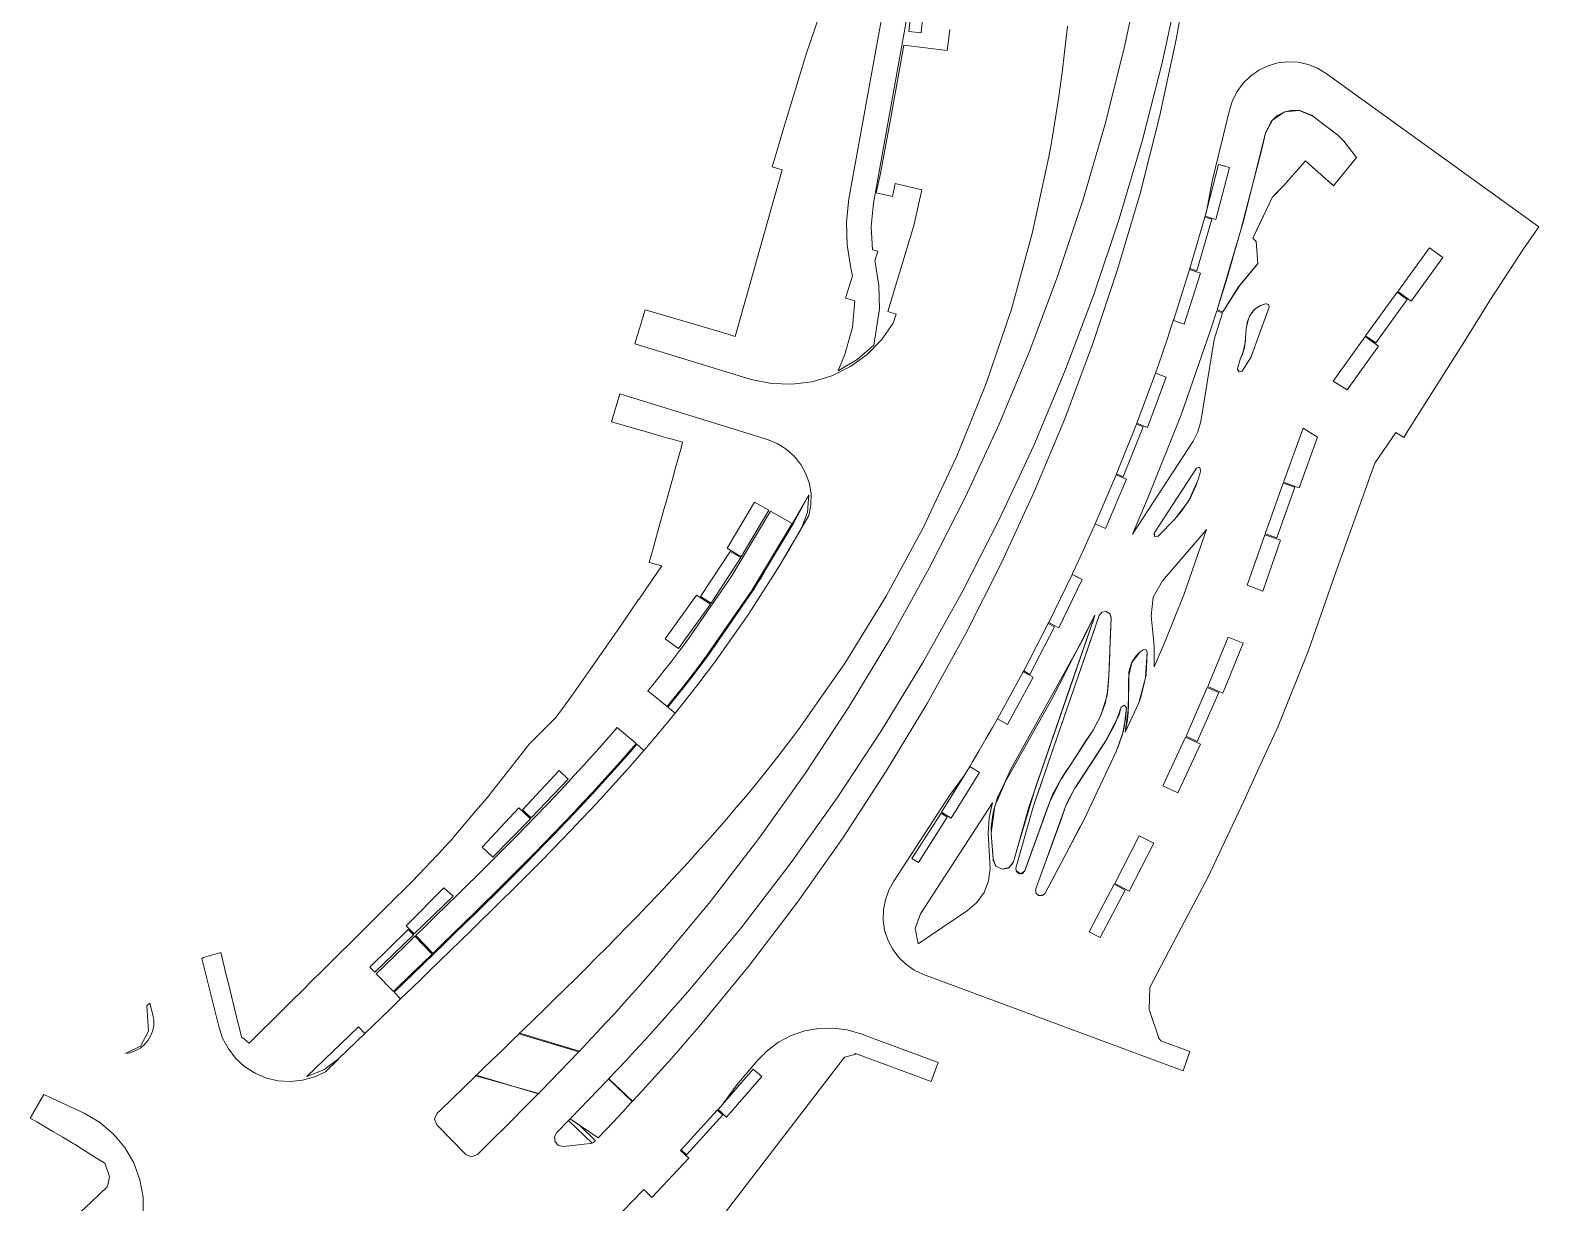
# Model space of a CAD drawing. Header units: metres. Extents: x 105146 to 106170, y 111783 to 118163.
# Drawn here: x 105974.5 to 106120.6, y 115564.7 to 115678.2 of the extents above; entities that cross this region are included whole.
import ezdxf

# ---------------------------------------------------------------- set-up
doc = ezdxf.new("R2010")
doc.units = ezdxf.units.M
doc.layers.add('20-EP-ZONA-DURA', color=253, linetype='CONTINUOUS', lineweight=13)
doc.layers.add('20-EP-ZONA-VERDE', color=84, linetype='CONTINUOUS', lineweight=13)

msp = doc.modelspace()

# ---------------------------------------------------------------- linework, layer by layer
at = {"layer": '20-EP-ZONA-DURA'}
for points in [[(106063.5261, 115678.2523), (106063.3719, 115676.9253), (106063.282, 115676.2038), (106059.085, 115676.7382), (106058.5309, 115673.6756), (106057.7825, 115669.5389), (106056.8368, 115664.3123), (106056.4225, 115662.4387), (106057.9865, 115662.0929), (106058.261, 115663.3377), (106060.8408, 115662.7441), (106060.0573, 115659.2724), (106057.5543, 115650.9671), (106058.3588, 115650.7122), (106058.0658, 115649.8422), (106056.9227, 115648.2148), (106055.5265, 115646.7986), (106053.9155, 115645.6324), (106052.1341, 115644.7483), (106050.2311, 115644.1706), (106048.2588, 115643.9151), (106046.2714, 115643.9889), (106044.3235, 115644.3899), (106033.0546, 115647.8458), (106034.0391, 115651.1237), (106039.2591, 115649.5991), (106039.6659, 115649.4809), (106042.1871, 115648.7295), (106042.7621, 115648.5581), (106047.3159, 115664.6539), (106046.3317, 115664.9517), (106047.2133, 115667.8651), (106047.4557, 115668.6667), (106049.6567, 115675.9409), (106052.4613, 115684.1817)], [(106059.8887, 115681.1559), (106059.5747, 115678.0485), (106060.7701, 115677.9277), (106061.2953, 115683.1471)], [(106056.9565, 115679.4365), (106053.7755, 115661.8555), (106053.5298, 115659.6232), (106053.5951, 115657.3784), (106053.9703, 115655.1641), (106054.1302, 115654.4065), (106053.4523, 115652.2663), (106054.3567, 115651.9798), (106054.1261, 115649.4083), (106053.4205, 115646.9247), (106053.3459, 115646.7327), (106052.7469, 115645.2315), (106054.5867, 115646.3104), (106056.1989, 115647.7067), (106056.7417, 115651.2245), (106056.6804, 115653.4917), (106056.3031, 115655.7281), (106056.2719, 115655.8642), (106056.5705, 115656.8075), (106056.0669, 115656.9428), (106055.9185, 115659.1883), (106056.1371, 115661.4281), (106059.3181, 115679.0093)], [(106031.8612, 115563.8868), (106032.8459, 115564.8983), (106033.8273, 115565.9149), (106033.9255, 115566.0175), (106034.7131, 115565.2495), (106038.2833, 115569.0303), (106037.4843, 115569.7849), (106037.5381, 115569.8425), (106038.0559, 115569.3717), (106041.5539, 115573.2195), (106041.0372, 115573.6892), (106041.1036, 115573.7638), (106041.9175, 115573.0241), (106045.3323, 115576.9457), (106044.5037, 115577.6671), (106041.6082, 115574.3433), (106042.9354, 115576.1492), (106044.1925, 115577.6101), (106044.9013, 115578.4457), (106045.8678, 115579.4274), (106046.9728, 115580.2502), (106048.1904, 115580.8946), (106049.4921, 115581.3457), (106050.8474, 115581.5928), (106052.2245, 115581.6302), (106053.5912, 115581.4569), (106054.9155, 115581.0771), (106054.9155, 115581.0771), (106062.4087, 115578.2916), (106061.7289, 115576.4673), (106054.4105, 115579.1559), (106054.3413, 115579.0743), (106053.3475, 115578.8019), (106052.6159, 115577.8507), (106044.3849, 115567.1501), (106037.4605, 115558.1459)], [(105977.5173, 115562.0707), (105980.3975, 115564.7645), (105981.9871, 115566.2513), (105982.0133, 115566.3613), (105982.0317, 115566.4387), (105982.0667, 115566.5857), (105982.2183, 115567.2233), (105981.9977, 115567.8625), (105981.9201, 115568.0873), (105981.8527, 115568.2827), (105981.8491, 115568.2929), (105981.7691, 115568.5251), (105980.6843, 115569.2089), (105978.8201, 115570.3839), (105978.6774, 115570.4739), (105978.6039, 115570.5203), (105977.6949, 115571.0607), (105976.7306, 115571.6343), (105975.1613, 115572.5675), (105974.5245, 115572.9105), (105975.8536, 115575.2158), (105979.7383, 115573.3929), (105981.2365, 115572.5241), (105982.5624, 115571.4099), (105983.6761, 115570.0835), (105984.5442, 115568.585), (105985.1408, 115566.9591), (105985.4479, 115565.2546), (105985.4562, 115563.5227)]]:
    msp.add_lwpolyline(points, dxfattribs=at)
for points in [[(106099.9757, 115673.9899), (106120.5524, 115659.1408), (106119.0785, 115657.0283), (106115.8255, 115652.0403), (106113.2413, 115647.8805), (106110.5483, 115643.6485), (106107.8637, 115639.4077), (106107.4837, 115638.7859), (106106.7021, 115639.2635), (106104.6739, 115636.2779), (106100.9161, 115625.7259), (106098.2487, 115618.1665), (106095.3243, 115610.8549), (106093.4633, 115606.7883), (106091.9703, 115603.5261), (106088.5403, 115596.2497), (106084.7771, 115589.1307), (106082.9157, 115585.5657), (106082.8355, 115583.4405), (106083.7687, 115580.6431), (106083.9703, 115580.4075), (106086.7767, 115579.3457), (106086.1122, 115577.4814), (106060.9911, 115586.8201), (106060.0958, 115587.2398), (106059.2817, 115587.8008), (106058.5707, 115588.488), (106057.9822, 115589.2825), (106057.5323, 115590.163), (106057.233, 115591.1053), (106057.0925, 115592.084), (106057.1147, 115593.0725), (106057.299, 115594.044), (106057.6402, 115594.972), (106058.1293, 115595.8313), (106063.5823, 115604.2137), (106063.6897, 115604.3886), (106064.9553, 115606.1107), (106062.7495, 115602.5167), (106063.6801, 115601.9301), (106066.3987, 115606.3627), (106065.468, 115606.9337), (106065.7325, 115607.376), (106066.3885, 115608.4879), (106067.0378, 115609.6038), (106067.6805, 115610.7235), (106068.1559, 115611.5617), (106069.1073, 115611.0095), (106071.6069, 115615.5693), (106070.6437, 115616.0975), (106070.6907, 115616.1857), (106071.2999, 115615.8403), (106073.6881, 115620.4595), (106073.0673, 115620.7805), (106073.1128, 115620.8695), (106074.0897, 115620.3645), (106075.3879, 115623.0341), (106076.3659, 115625.0379), (106076.3634, 115625.0398), (106075.8039, 115625.3131), (106075.3768, 115625.5207), (106075.4188, 115625.6119), (106075.9658, 115626.7813), (106076.5059, 115627.954), (106077.039, 115629.1298), (106077.565, 115630.3088), (106077.6091, 115630.4083), (106078.6097, 115629.9513), (106080.6537, 115634.7327), (106079.6437, 115635.1645), (106079.7515, 115635.4277), (106079.6831, 115635.2563), (106080.3217, 115634.9723), (106082.2491, 115639.8019), (106081.6001, 115640.0609), (106081.6361, 115640.154), (106082.6587, 115639.7461), (106084.4665, 115644.6217), (106083.4365, 115645.0037), (106083.7564, 115645.9041), (106084.1823, 115647.1228), (106084.6009, 115648.3441), (106085.0122, 115649.5679), (106085.2375, 115650.2518), (106085.1847, 115650.0849), (106086.2239, 115649.7277), (106087.7931, 115654.6853), (106086.7459, 115655.0167), (106086.8256, 115655.2829), (106086.7761, 115655.1121), (106087.4395, 115654.8917), (106088.8879, 115659.8859), (106088.2167, 115660.0805), (106088.2433, 115660.1769), (106089.2997, 115659.8705), (106090.6257, 115664.8987), (106089.5632, 115665.1776), (106089.5523, 115665.1805), (106088.406, 115660.7989), (106088.9435, 115663.5627), (106090.6109, 115670.4417), (106090.9057, 115671.3828), (106091.3507, 115672.2628), (106091.9339, 115673.0581), (106092.6394, 115673.7472), (106093.4483, 115674.3113), (106094.3387, 115674.7353), (106095.2865, 115675.0077), (106096.2661, 115675.1213), (106097.2511, 115675.0728), (106098.2148, 115674.8636), (106099.1313, 115674.4993), (106099.9757, 115673.9899)], [(106093.7409, 115666.6815), (106091.7167, 115658.8588), (106090.9465, 115656.1595), (106090.9097, 115656.034), (106090.2409, 115653.7949), (106090.2113, 115653.6977), (106089.4079, 115651.1177), (106089.9789, 115650.9359), (106091.5712, 115653.4335), (106093.3027, 115655.5235), (106093.3675, 115655.6017), (106093.1919, 115657.7269), (106092.8721, 115658.0453), (106093.0833, 115658.4935), (106094.7329, 115661.9929), (106095.2938, 115662.5732), (106095.8547, 115663.1533), (106097.9669, 115665.5241), (106098.644, 115664.9277), (106098.6551, 115664.9179), (106100.5482, 115663.2503), (106100.557, 115663.2425), (106100.6919, 115663.1237), (106102.9089, 115665.8689), (106101.7708, 115667.3273), (106101.6815, 115667.4417), (106101.1702, 115667.9617), (106101.0985, 115668.0181), (106099.7854, 115669.019), (106099.7792, 115669.0238), (106098.6837, 115669.858), (106098.6055, 115669.9162), (106097.431, 115670.4075), (106096.6498, 115670.4389), (106096.6465, 115670.4386), (106095.889, 115670.26), (106095.204, 115669.8852), (106094.644, 115669.3417), (106094.6423, 115669.3395), (106094.1283, 115668.3147), (106094.1014, 115668.2068), (106093.7409, 115666.6815)], [(106106.9049, 115652.9117), (106108.1995, 115651.9713), (106111.2621, 115656.1739), (106109.9695, 115657.1159), (106106.9049, 115652.9117)], [(106107.8171, 115652.1255), (106106.8461, 115652.8309), (106103.7891, 115648.6105), (106104.7603, 115647.9187), (106107.8171, 115652.1255)], [(106091.5498, 115645.1261), (106091.5554, 115645.1179), (106091.565, 115645.1208), (106091.8359, 115645.2013), (106092.6837, 115646.5089), (106092.7128, 115646.5886), (106092.9091, 115647.1263), (106093.7551, 115649.4435), (106094.4601, 115651.3747), (106094.3881, 115651.6495), (106094.1875, 115651.7075), (106094.1457, 115651.7011), (106094.1053, 115651.6915), (106093.6177, 115651.5309), (106093.0346, 115651.1774), (106092.5845, 115650.5561), (106092.5577, 115650.4966), (106092.5555, 115650.4917), (106092.4499, 115650.2497), (106092.3517, 115649.9779), (106092.2261, 115649.3245), (106092.1519, 115648.3741), (106092.0779, 115647.437), (106091.7104, 115646.4941), (106091.6861, 115646.4431), (106091.3945, 115645.3987), (106091.3912, 115645.3578), (106091.5498, 115645.1261)], [(106087.8245, 115640.3139), (106089.1263, 115648.2513), (106089.9369, 115650.8443), (106089.3775, 115651.0225), (106088.7405, 115649.0569), (106085.9325, 115640.9573), (106082.7497, 115632.9975), (106081.2207, 115629.4287), (106087.0929, 115638.4295), (106087.5569, 115639.3336), (106087.8245, 115640.3139)], [(106105.0253, 115647.6025), (106103.7307, 115648.5293), (106100.6441, 115644.2307), (106101.9983, 115643.3743), (106105.0253, 115647.6025)], [(106049.9016, 115631.2384), (106048.7779, 115629.2956), (106048.3958, 115628.6303), (106048.009, 115627.9663), (106047.5083, 115627.1205), (106047.0905, 115626.4267), (106049.1412, 115629.9399), (106049.162, 115629.9754), (106049.1787, 115630.0041), (106049.7778, 115631.5615), (106049.9087, 115633.2251), (106048.3777, 115630.4159), (106044.4581, 115623.9184), (106044.4547, 115623.9132), (106040.1445, 115617.6755), (106039.3445, 115616.6033), (106038.5437, 115615.5531), (106037.7307, 115614.5091), (106036.9063, 115613.4709), (106036.2577, 115612.6697), (106036.9571, 115612.1031), (106036.7674, 115611.869), (106035.9156, 115610.836), (106035.0535, 115609.8089), (106034.1815, 115608.7871), (106033.9259, 115608.4923), (106033.2459, 115609.0821), (106032.6223, 115608.3629), (106031.7359, 115607.3567), (106030.8405, 115606.3549), (106029.9363, 115605.3575), (106029.0241, 115604.3641), (106028.1039, 115603.3747), (106027.1761, 115602.3887), (106026.4157, 115601.5895), (106026.2413, 115601.4061), (106025.2995, 115600.4265), (106024.3511, 115599.4497), (106023.3967, 115598.4755), (106022.4363, 115597.5033), (106021.4705, 115596.5329), (106020.4995, 115595.5641), (106019.5237, 115594.5967), (106018.5435, 115593.6301), (106017.5591, 115592.6641), (106016.5707, 115591.6983), (106015.5791, 115590.7325), (106014.5841, 115589.7663), (106013.5881, 115588.8011), (106012.5871, 115587.8323), (106011.5841, 115586.8621), (106009.7523, 115585.0909), (106010.3789, 115584.4449), (106010.3177, 115584.3857), (106009.2376, 115583.3412), (106006.9273, 115581.1075), (106006.3017, 115581.7543), (106001.3177, 115576.9347), (106002.9571, 115577.5864), (106004.3737, 115578.6379), (106004.2946, 115578.5613), (106003.1021, 115577.4081), (106002.0356, 115576.8997), (106000.8988, 115576.5779), (105999.7241, 115576.4518), (105998.5448, 115576.5251), (105997.3948, 115576.7957), (105996.3066, 115577.2559), (105995.3113, 115577.8926), (105994.4373, 115578.6875), (105993.7094, 115579.6182), (105993.1484, 115580.658), (105992.7703, 115581.7773), (105991.1544, 115588.3451), (105991.2967, 115588.4669), (105992.9683, 115588.9323), (105993.3655, 115587.3279), (105993.3681, 115587.3173), (105993.3807, 115587.2663), (105993.7719, 115585.6859), (105993.7757, 115585.6711), (105994.1165, 115584.2941), (105994.1323, 115584.2301), (105994.1425, 115584.1889), (105994.6725, 115582.0485), (105994.7213, 115581.8509), (105994.9947, 115580.7467), (105995.2569, 115580.5447), (105995.7341, 115580.1775), (105996.0597, 115580.5003), (105996.0749, 115580.5155), (105996.1183, 115580.5587), (105996.1219, 115580.5621), (105997.4363, 115581.8655), (105997.4882, 115581.9169), (105997.9397, 115582.3645), (105999.2197, 115583.6339), (105999.2474, 115583.6612), (105999.6197, 115584.0305), (105999.6449, 115584.0553), (106001.1299, 115585.5278), (106001.5767, 115585.9709), (106001.606, 115585.9999), (106003.039, 115587.4208), (106003.432, 115587.8106), (106003.5201, 115587.8977), (106004.9911, 115589.3565), (106005.0012, 115589.3663), (106005.2883, 115589.6511), (106005.2962, 115589.6589), (106006.9203, 115591.2693), (106006.9365, 115591.2853), (106007.2769, 115591.6229), (106007.2795, 115591.6255), (106009.1885, 115593.5183), (106009.5241, 115593.8511), (106009.5316, 115593.8586), (106009.6023, 115593.9287), (106010.9483, 115595.2633), (106010.9615, 115595.2765), (106011.2757, 115595.5879), (106011.5199, 115595.8461), (106011.5235, 115595.8499), (106014.5205, 115599.0181), (106014.5287, 115599.0267), (106015.2363, 115599.7747), (106015.4875, 115600.0705), (106015.5319, 115600.1227), (106017.6679, 115602.6377), (106018.9039, 115604.0929), (106018.9421, 115604.1415), (106018.9597, 115604.1643), (106022.8469, 115609.1431), (106025.4525, 115611.7119), (106026.9329, 115613.7561), (106027.0531, 115613.9221), (106027.1441, 115614.0523), (106027.1467, 115614.0561), (106029.6391, 115617.6241), (106029.6457, 115617.6333), (106029.7251, 115617.747), (106031.1101, 115619.7297), (106031.1133, 115619.7345), (106031.2703, 115619.9591), (106031.3599, 115620.0895), (106033.2823, 115622.8863), (106033.4215, 115623.0887), (106033.4353, 115623.1091), (106033.9895, 115623.9151), (106035.6561, 115626.3399), (106034.4503, 115626.6725), (106034.5737, 115627.1179), (106034.5793, 115627.1387), (106034.9113, 115628.3375), (106034.9221, 115628.3759), (106035.0557, 115628.8585), (106035.8681, 115631.7921), (106035.9913, 115632.2371), (106036.0167, 115632.3287), (106036.6885, 115634.7545), (106036.8563, 115635.3607), (106036.8995, 115635.5165), (106037.5545, 115637.8815), (106037.6725, 115638.3077), (106036.4273, 115638.6663), (106036.1323, 115638.7512), (106033.7409, 115639.4399), (106033.7211, 115639.4457), (106033.6824, 115639.4569), (106030.7857, 115640.2911), (106031.5953, 115642.9867), (106045.8901, 115638.5769), (106046.8419, 115638.1912), (106047.7139, 115637.6488), (106048.4806, 115636.9657), (106049.1197, 115636.1618), (106049.6122, 115635.2607), (106049.9439, 115634.2888), (106050.105, 115633.2746), (106050.0908, 115632.2477), (106049.9016, 115631.2384)], [(106097.7467, 115639.6739), (106095.8459, 115634.4481), (106097.3541, 115633.9139), (106099.1309, 115638.8009), (106097.7467, 115639.6739)], [(106083.7029, 115629.2157), (106085.3131, 115630.8705), (106085.9751, 115631.6293), (106085.9809, 115631.6366), (106086.7824, 115632.8411), (106086.7894, 115632.8541), (106087.3939, 115634.171), (106087.3982, 115634.1827), (106087.5411, 115634.5983), (106087.8521, 115635.5837), (106087.7204, 115635.885), (106087.4043, 115635.7955), (106083.3143, 115629.5267), (106083.3764, 115629.1883), (106083.7029, 115629.2157)], [(106096.9437, 115633.9531), (106095.8125, 115634.3539), (106094.0741, 115629.4465), (106095.2073, 115629.0515), (106096.9437, 115633.9531)], [(106041.9815, 115628.0463), (106043.3597, 115627.2297), (106046.0237, 115631.7383), (106044.6325, 115632.5199), (106041.9815, 115628.0463)], [(106038.1367, 115619.1651), (106037.3485, 115618.1089), (106036.5633, 115617.0789), (106035.7655, 115616.0543), (106034.9557, 115615.0347), (106034.3153, 115614.2437), (106036.1801, 115612.7327), (106036.8281, 115613.5333), (106037.6521, 115614.5707), (106038.4645, 115615.6141), (106039.2645, 115616.6635), (106040.0641, 115617.7351), (106044.3743, 115623.9727), (106048.2905, 115630.4649), (106046.1981, 115631.6403), (106042.3604, 115625.278), (106038.1367, 115619.1651)], [(106086.1773, 115623.5353), (106088.3937, 115629.8667), (106087.9417, 115629.3105), (106084.1117, 115624.9157), (106083.2156, 115623.3222), (106083.0273, 115621.5037), (106083.3219, 115618.6099), (106083.3303, 115616.5699), (106084.3229, 115618.8977), (106086.1773, 115623.5353)], [(106095.5507, 115628.8237), (106094.0411, 115629.3521), (106092.3327, 115624.4725), (106093.8329, 115623.9157), (106095.5507, 115628.8237)], [(106039.4195, 115623.3891), (106040.4259, 115622.7311), (106043.3087, 115627.1437), (106042.2649, 115627.7415), (106039.4195, 115623.3891)], [(106040.3695, 115622.6487), (106039.0295, 115623.5245), (106035.9925, 115619.3035), (106037.2925, 115618.3683), (106040.3695, 115622.6487)], [(106069.2141, 115597.1099), (106069.6452, 115597.5715), (106069.6985, 115597.7153), (106070.0923, 115599.1039), (106071.8707, 115605.0053), (106072.3476, 115606.3893), (106074.9061, 115613.8034), (106075.9287, 115616.7667), (106076.8279, 115619.3727), (106076.8231, 115619.3754), (106077.4651, 115621.2383), (106077.5887, 115621.5777), (106076.4607, 115619.2946), (106075.2601, 115617.1391), (106073.7584, 115614.4427), (106069.4341, 115606.6787), (106068.7893, 115605.2727), (106068.1575, 115603.9227), (106067.7415, 115602.4914), (106067.7406, 115602.4873), (106067.5555, 115601.0879), (106067.5553, 115601.0846), (106067.5389, 115600.4875), (106067.6721, 115598.8033), (106067.6754, 115598.7613), (106067.7365, 115597.9891), (106067.7444, 115597.8624), (106067.7466, 115597.8481), (106068.0286, 115597.2821), (106068.5935, 115596.9985), (106069.2141, 115597.1099)], [(106069.9554, 115596.8324), (106070.3992, 115596.541), (106070.7997, 115596.8373), (106070.8131, 115596.8745), (106072.1697, 115600.6319), (106072.9441, 115602.7769), (106073.342, 115603.8601), (106073.3451, 115603.8678), (106073.5486, 115604.3415), (106073.5642, 115604.3757), (106074.3617, 115605.8), (106074.7815, 115606.4431), (106074.9902, 115606.7629), (106075.1753, 115607.0465), (106076.655, 115609.3138), (106077.4021, 115610.4585), (106078.1949, 115611.9522), (106078.2036, 115611.9725), (106078.7611, 115613.822), (106078.7648, 115613.8402), (106078.9289, 115615.7553), (106078.9823, 115617.0407), (106079.0697, 115619.1451), (106079.0702, 115619.1555), (106079.1603, 115621.3239), (106079.1602, 115621.3489), (106079.0183, 115621.7363), (106078.6597, 115621.9403), (106078.2542, 115621.8644), (106077.9937, 115621.5445), (106077.178, 115619.1776), (106076.2797, 115616.5711), (106075.2583, 115613.6073), (106073.0662, 115607.2467), (106072.3171, 115605.0729), (106072.3125, 115605.0596), (106071.7495, 115603.4261), (106071.5865, 115602.9067), (106069.9435, 115597.1129), (106069.9385, 115597.0917), (106069.9554, 115596.8324)], [(106090.4721, 115619.4627), (106088.5057, 115614.6833), (106089.9725, 115614.0455), (106091.9505, 115618.8545), (106090.4721, 115619.4627)], [(106080.841, 115614.2297), (106080.8143, 115612.1898), (106080.8124, 115612.1577), (106080.7475, 115611.441), (106080.5271, 115610.2615), (106081.0128, 115611.3027), (106081.8479, 115613.0931), (106082.0366, 115613.6438), (106082.0379, 115613.6478), (106082.5309, 115615.8164), (106082.5315, 115615.8199), (106082.6505, 115618.0465), (106082.5066, 115618.265), (106082.2443, 115618.2337), (106081.9777, 115618.0201), (106081.6316, 115617.6944), (106081.6047, 115617.6707), (106081.5881, 115617.6454), (106081.1393, 115616.9569), (106081.1377, 115616.9535), (106080.8975, 115616.1931), (106080.881, 115616.1449), (106080.8779, 115616.0618), (106080.8531, 115615.7033), (106080.8497, 115615.2931), (106080.841, 115614.2297)], [(106089.5661, 115614.1131), (106088.4659, 115614.5915), (106086.4097, 115609.8621), (106087.4925, 115609.3445), (106089.5661, 115614.1131)], [(106080.2661, 115610.0579), (106080.2703, 115610.0733), (106080.5579, 115611.5381), (106080.6277, 115612.6151), (106080.4102, 115612.8613), (106080.1365, 115612.6797), (106079.8854, 115611.8858), (106078.5317, 115609.2619), (106075.7547, 115605.0067), (106075.6459, 115604.8399), (106074.9316, 115603.5136), (106074.9274, 115603.5041), (106074.7177, 115602.9775), (106074.3343, 115601.9156), (106073.3439, 115599.1727), (106072.4521, 115596.7027), (106071.8689, 115595.0875), (106071.8795, 115594.7208), (106072.1375, 115594.46), (106072.5041, 115594.4455), (106072.7819, 115594.6851), (106073.5831, 115596.1927), (106074.7781, 115598.4701), (106076.1349, 115601.0631), (106076.1513, 115601.0974), (106076.5327, 115601.8233), (106077.2843, 115603.4017), (106079.6695, 115608.4489), (106079.718, 115608.5551), (106079.7711, 115608.6662), (106079.7814, 115608.694), (106080.2661, 115610.0579)], [(106028.0895, 115607.0425), (106027.1881, 115606.0609), (106026.2783, 115605.0825), (106025.3603, 115604.1069), (106024.4347, 115603.1341), (106023.5015, 115602.1637), (106022.5613, 115601.1953), (106021.6145, 115600.2287), (106020.6611, 115599.2635), (106019.7017, 115598.2997), (106018.7365, 115597.3367), (106017.7659, 115596.3743), (106016.7903, 115595.4123), (106015.8099, 115594.4503), (106014.8251, 115593.4879), (106013.8361, 115592.5247), (106012.8433, 115591.5607), (106011.8495, 115590.5975), (106011.8407, 115590.5891), (106013.5099, 115588.8645), (106013.5187, 115588.8729), (106014.5145, 115589.8381), (106015.5093, 115590.8041), (106016.5009, 115591.7699), (106017.4891, 115592.7355), (106018.4733, 115593.7013), (106019.4535, 115594.6677), (106020.4291, 115595.6351), (106021.3997, 115596.6037), (106022.3653, 115597.5737), (106023.3253, 115598.5455), (106024.2795, 115599.5195), (106025.2275, 115600.4961), (106026.1689, 115601.4753), (106027.1035, 115602.4575), (106028.0309, 115603.4429), (106028.9507, 115604.4319), (106029.8625, 115605.4249), (106030.7661, 115606.4217), (106031.6609, 115607.4229), (106032.5469, 115608.4287), (106033.1703, 115609.1475), (106031.3575, 115610.7201), (106030.7399, 115610.0083), (106029.8657, 115609.0159), (106028.9823, 115608.0273), (106028.0895, 115607.0425)], [(106087.8167, 115609.0945), (106086.3675, 115609.7715), (106084.1713, 115605.0711), (106085.6159, 115604.3831), (106087.8167, 115609.0945)], [(106022.1767, 115602.7453), (106023.0213, 115601.9563), (106026.6035, 115605.7259), (106025.7265, 115606.5451), (106022.1767, 115602.7453)], [(106067.4355, 115597.0589), (106067.2389, 115600.4761), (106067.343, 115601.9618), (106067.6681, 115603.4153), (106060.6977, 115592.6837), (106060.1923, 115591.2695), (106060.4621, 115589.7921), (106065.2555, 115592.9909), (106066.1635, 115593.773), (106066.8544, 115594.7522), (106067.2871, 115595.8697), (106067.4355, 115597.0589)], [(106022.9517, 115601.8845), (106021.8161, 115602.9453), (106018.2659, 115599.1459), (106019.2989, 115598.1805), (106022.9517, 115601.8845)], [(106060.5111, 115597.6379), (106063.2839, 115602.0369), (106062.6919, 115602.4101), (106059.8641, 115598.0457), (106060.5111, 115597.6379)], [(106079.4995, 115595.6297), (106080.9147, 115594.8839), (106083.2909, 115599.5093), (106081.8701, 115600.2391), (106079.4995, 115595.6297)], [(106010.9191, 115591.5085), (106011.7017, 115590.7327), (106015.4579, 115594.3827), (106014.5797, 115595.2017), (106010.9191, 115591.5085)], [(106080.5143, 115594.9819), (106079.4529, 115595.5413), (106077.0279, 115590.9415), (106078.0893, 115590.3819), (106080.5143, 115594.9819)], [(106007.8755, 115587.0319), (106011.6299, 115590.6633), (106011.1265, 115591.1503), (106007.3887, 115587.5351), (106007.8755, 115587.0319)], [(106013.4379, 115588.7949), (106011.7689, 115590.5195), (106010.8491, 115589.6293), (106009.8461, 115588.6593), (106008.0145, 115586.8881), (106009.6829, 115585.1629), (106011.5145, 115586.9341), (106012.5175, 115587.9041), (106013.4379, 115588.7949)], [(105983.7359, 115579.1786), (105985.2155, 115579.8619), (105985.9831, 115581.3171), (105985.8079, 115583.7709), (105986.1178, 115584.036), (105986.4031, 115582.8965), (105986.4845, 115582.3919), (105986.4792, 115581.8809), (105986.3871, 115581.3782), (105986.211, 115580.8983), (105985.9561, 115580.4554), (105985.6297, 115580.0621), (105985.2412, 115579.73), (105984.8965, 115579.5167), (105984.5261, 115579.3519), (105984.1369, 115579.2385), (105983.7359, 115579.1786)], [(106017.6467, 115577.0056), (106018.4469, 115577.7794), (106019.1755, 115578.4839), (106020.1958, 115579.4708), (106021.2159, 115580.4579), (106021.9161, 115581.1365), (106027.687, 115579.3904), (106027.5839, 115579.2814), (106026.6939, 115578.3484), (106025.8, 115577.419), (106024.9024, 115576.4932), (106024.0013, 115575.5708), (106023.7451, 115575.3103), (106017.6467, 115577.0056)], [(106026.7861, 115572.8403), (106026.9533, 115573.0114), (106027.6973, 115573.773), (106028.6056, 115574.71), (106029.5105, 115575.6508), (106030.4121, 115576.596), (106030.5209, 115576.7111), (106032.8376, 115574.5532), (106032.647, 115574.3484), (106031.8939, 115573.5392), (106030.9451, 115572.5297), (106029.5006, 115571.0072), (106026.7861, 115572.8403)], [(106023.7451, 115575.3103), (106023.7129, 115575.2775), (106021.4453, 115575.9496), (106023.7451, 115575.3103)], [(106028.9211, 115570.508), (106028.9077, 115570.5025), (106026.6265, 115572.6783), (106026.7861, 115572.8403), (106027.7252, 115572.2061), (106029.2395, 115570.7319), (106029.2208, 115570.7123), (106029.0372, 115570.5649), (106028.9847, 115570.5361), (106028.9211, 115570.508)]]:
    msp.add_lwpolyline(points, close=True, dxfattribs=at)
at = {"layer": '20-EP-ZONA-VERDE'}
for points in [[(106086.8078, 115684.8105), (106085.4616, 115677.2716), (106083.8412, 115669.7868), (106081.9487, 115662.3662), (106079.7867, 115655.0196), (106077.3579, 115647.7568), (106074.6657, 115640.5874), (106071.7137, 115633.5211), (106068.5057, 115626.5673), (106065.0461, 115619.7351), (106061.3394, 115613.0338), (106057.3907, 115606.4722), (106053.2051, 115600.0591), (106048.7882, 115593.803), (106044.1459, 115587.7123), (106039.2845, 115581.7951), (106038.3821, 115580.7439), (106037.4735, 115579.6985), (106036.5583, 115578.6589), (106035.6367, 115577.6247), (106034.7093, 115576.5957), (106033.7763, 115575.5719), (106032.8377, 115574.5531), (106032.8079, 115574.5213), (106030.5165, 115576.7065), (106031.3099, 115577.5457), (106032.2039, 115578.5001), (106033.0937, 115579.4595), (106033.9795, 115580.4237), (106034.8605, 115581.3929), (106035.7367, 115582.3677), (106036.6081, 115583.3477), (106037.4743, 115584.3335), (106038.3311, 115585.3205), (106043.3288, 115591.3342), (106048.1011, 115597.5284), (106052.6413, 115603.8946), (106056.9433, 115610.4241), (106061.0013, 115617.1081), (106064.8097, 115623.9373), (106068.3632, 115630.9025), (106071.6571, 115637.9942), (106074.6869, 115645.2027), (106077.4484, 115652.5182), (106079.9379, 115659.9307), (106082.1519, 115667.43), (106084.0875, 115675.006), (106085.7419, 115682.6483)], [(106082.0924, 115684.3097), (106080.487, 115676.7372), (106078.6007, 115669.2297), (106076.436, 115661.7977), (106073.9961, 115654.4514), (106071.2843, 115647.2011), (106068.3042, 115640.0569), (106065.0602, 115633.0286), (106061.5567, 115626.126), (106057.7985, 115619.3587), (106053.7908, 115612.736), (106049.5393, 115606.2672), (106045.0498, 115599.9613), (106040.3285, 115593.8269), (106035.3821, 115587.8727), (106034.5367, 115586.8989), (106033.6859, 115585.9305), (106032.8293, 115584.9671), (106031.9673, 115584.0083), (106031.1003, 115583.0543), (106030.2281, 115582.1047), (106029.3511, 115581.1595), (106028.4697, 115580.2185), (106027.6407, 115579.3417), (106021.8389, 115581.0617), (106022.2351, 115581.4457), (106023.2535, 115582.4347), (106024.2707, 115583.4251), (106025.2861, 115584.4173), (106026.2997, 115585.4117), (106027.3107, 115586.4085), (106028.3193, 115587.4081), (106029.3247, 115588.4109), (106030.3267, 115589.4171), (106031.3249, 115590.4271), (106032.3191, 115591.4413), (106033.3089, 115592.4601), (106034.2937, 115593.4835), (106035.2733, 115594.5121), (106036.2473, 115595.5461), (106037.2153, 115596.5857), (106038.1769, 115597.6313), (106039.1319, 115598.6833), (106040.0795, 115599.7417), (106041.0197, 115600.8071), (106041.9519, 115601.8795), (106042.8755, 115602.9593), (106043.7903, 115604.0467), (106044.6959, 115605.1419), (106045.5917, 115606.2451), (106046.4773, 115607.3567), (106047.3521, 115608.4769), (106048.2159, 115609.6057), (106049.0679, 115610.7429), (106053.4103, 115616.9643), (106057.3936, 115623.4217), (106061.0049, 115630.0942), (106064.2326, 115636.9605), (106067.0663, 115643.9985), (106069.497, 115651.1857), (106071.5169, 115658.4989), (106073.1195, 115665.9145), (106073.3729, 115667.3125), (106073.6119, 115668.7137), (106073.8371, 115670.1171), (106074.0487, 115671.5225), (106074.2473, 115672.9297), (106074.4335, 115674.3385), (106074.6075, 115675.7489), (106074.7699, 115677.1605), (106074.9211, 115678.5733)]]:
    msp.add_lwpolyline(points, dxfattribs=at)
for points in [[(106098.6841, 115669.8585), (106101.0985, 115668.0181), (106101.6815, 115667.4417), (106102.9089, 115665.8689), (106100.6919, 115663.1237), (106097.9669, 115665.5241), (106095.8547, 115663.1533), (106094.7329, 115661.9929), (106092.8721, 115658.0453), (106093.1919, 115657.7269), (106093.3675, 115655.6017), (106091.4935, 115653.3397), (106089.9789, 115650.9359), (106089.4079, 115651.1177), (106091.9264, 115659.615), (106094.1009, 115668.2069), (106094.758, 115669.4783), (106095.943, 115670.2804), (106097.3672, 115670.4184), (106098.6841, 115669.8585)], [(106090.6257, 115664.8987), (106089.2997, 115659.8705), (106088.2433, 115660.1769), (106089.5523, 115665.1805), (106090.6257, 115664.8987)], [(106088.8879, 115659.8859), (106087.4395, 115654.8917), (106086.7761, 115655.1121), (106088.2167, 115660.0805), (106088.8879, 115659.8859)], [(106111.2621, 115656.1739), (106108.1995, 115651.9713), (106106.9049, 115652.9117), (106109.9695, 115657.1159), (106111.2621, 115656.1739)], [(106087.7931, 115654.6853), (106086.2239, 115649.7277), (106085.1847, 115650.0849), (106086.7459, 115655.0167), (106087.7931, 115654.6853)], [(106107.8171, 115652.1255), (106104.7603, 115647.9187), (106103.7891, 115648.6105), (106106.8461, 115652.8309), (106107.8171, 115652.1255)], [(106094.4601, 115651.3747), (106092.6837, 115646.5089), (106091.8359, 115645.2013), (106091.5391, 115645.1299), (106091.3945, 115645.3987), (106091.6861, 115646.4431), (106091.8599, 115646.8081), (106092.1519, 115648.0987), (106092.1519, 115648.3741), (106092.2261, 115649.3245), (106092.4499, 115650.2497), (106092.5845, 115650.5561), (106093.0022, 115651.1483), (106093.6177, 115651.5309), (106094.1053, 115651.6915), (106094.1457, 115651.7011), (106094.1875, 115651.7075), (106094.4187, 115651.6188), (106094.4601, 115651.3747)], [(106089.9369, 115650.8443), (106089.1263, 115648.2513), (106087.8245, 115640.3139), (106087.557, 115639.3337), (106087.0929, 115638.4295), (106081.2207, 115629.4287), (106082.7497, 115632.9975), (106085.9325, 115640.9573), (106088.7405, 115649.0569), (106089.3775, 115651.0225), (106089.9369, 115650.8443)], [(106105.0253, 115647.6025), (106101.9983, 115643.3743), (106100.6441, 115644.2307), (106103.7307, 115648.5293), (106105.0253, 115647.6025)], [(106084.4665, 115644.6217), (106082.6587, 115639.7461), (106081.6369, 115640.1537), (106083.4365, 115645.0037), (106084.4665, 115644.6217)], [(106082.2491, 115639.8019), (106080.3217, 115634.9723), (106079.6831, 115635.2563), (106081.6001, 115640.0609), (106082.2491, 115639.8019)], [(106099.1309, 115638.8009), (106097.3541, 115633.9139), (106095.8459, 115634.4481), (106097.7467, 115639.6739), (106099.1309, 115638.8009)], [(106080.6537, 115634.7327), (106078.6097, 115629.9513), (106077.6091, 115630.4083), (106079.6437, 115635.1645), (106080.6537, 115634.7327)], [(106087.8521, 115635.5837), (106087.5411, 115634.5983), (106086.6453, 115632.604), (106085.3131, 115630.8705), (106083.7029, 115629.2157), (106083.3674, 115629.1948), (106083.3143, 115629.5267), (106087.4043, 115635.7955), (106087.7204, 115635.885), (106087.8521, 115635.5837)], [(106096.9437, 115633.9531), (106095.2073, 115629.0515), (106094.0741, 115629.4465), (106095.8125, 115634.3539), (106096.9437, 115633.9531)], [(106049.1787, 115630.0041), (106047.0905, 115626.4267), (106044.084, 115621.7126), (106040.8673, 115617.1393), (106040.0629, 115616.0613), (106039.2565, 115615.0039), (106038.4383, 115613.9527), (106037.6083, 115612.9077), (106036.9571, 115612.1031), (106036.2577, 115612.6697), (106036.9063, 115613.4709), (106037.7307, 115614.5091), (106038.5437, 115615.5531), (106039.3445, 115616.6033), (106040.1445, 115617.6755), (106045.3178, 115625.2674), (106049.9087, 115633.2251), (106049.7778, 115631.5614), (106049.1787, 115630.0041)], [(106046.0237, 115631.7383), (106043.3597, 115627.2297), (106041.9815, 115628.0463), (106044.6325, 115632.5199), (106046.0237, 115631.7383)], [(106086.1773, 115623.5353), (106084.3229, 115618.8977), (106083.3303, 115616.5699), (106083.3219, 115618.6099), (106083.0273, 115621.5037), (106083.2156, 115623.3223), (106084.1117, 115624.9157), (106087.9417, 115629.3105), (106088.3937, 115629.8667), (106086.1773, 115623.5353)], [(106095.5507, 115628.8237), (106093.8329, 115623.9157), (106092.3327, 115624.4725), (106094.0411, 115629.3521), (106095.5507, 115628.8237)], [(106043.3087, 115627.1437), (106040.4259, 115622.7311), (106039.4195, 115623.3891), (106042.2649, 115627.7415), (106043.3087, 115627.1437)], [(106076.3639, 115625.0409), (106074.0897, 115620.3645), (106073.1121, 115620.8699), (106075.3759, 115625.5211), (106076.3639, 115625.0409)], [(106040.3695, 115622.6487), (106037.2925, 115618.3683), (106035.9925, 115619.3035), (106039.0295, 115623.5245), (106040.3695, 115622.6487)], [(106077.4651, 115621.2383), (106071.3713, 115603.5563), (106071.2017, 115603.0159), (106069.6985, 115597.7153), (106069.2811, 115597.1496), (106068.5944, 115596.9983), (106067.978, 115597.3365), (106067.7365, 115597.9891), (106067.5389, 115600.4875), (106067.8859, 115603.0895), (106068.9221, 115605.5007), (106073.4222, 115613.4493), (106077.5887, 115621.5777), (106077.4651, 115621.2383)], [(106079.1603, 115621.3239), (106078.9289, 115615.7553), (106078.8483, 115614.3576), (106078.562, 115612.9907), (106078.0764, 115611.6814), (106077.4021, 115610.4585), (106074.3059, 115605.7145), (106073.2127, 115603.5209), (106070.7997, 115596.8373), (106070.5748, 115596.5862), (106070.2384, 115596.5617), (106069.9795, 115596.7779), (106069.9435, 115597.1129), (106071.5865, 115602.9067), (106071.7495, 115603.4261), (106077.9937, 115621.5445), (106078.2596, 115621.8677), (106078.6721, 115621.9384), (106079.0304, 115621.7223), (106079.1603, 115621.3239)], [(106073.6881, 115620.4595), (106071.2999, 115615.8403), (106070.6907, 115616.1857), (106073.0673, 115620.7805), (106073.6881, 115620.4595)], [(106091.9505, 115618.8545), (106089.9725, 115614.0455), (106088.5057, 115614.6833), (106090.4721, 115619.4627), (106091.9505, 115618.8545)], [(106082.6505, 115618.0465), (106082.488, 115615.5296), (106081.8479, 115613.0931), (106080.5271, 115610.2615), (106080.8279, 115612.6371), (106080.8531, 115615.7033), (106081.1524, 115616.9848), (106081.9777, 115618.0201), (106082.2443, 115618.2337), (106082.5066, 115618.265), (106082.6505, 115618.0465)], [(106071.6069, 115615.5693), (106069.1073, 115611.0095), (106068.1559, 115611.5617), (106070.6437, 115616.0975), (106071.6069, 115615.5693)], [(106089.5661, 115614.1131), (106087.4925, 115609.3445), (106086.4097, 115609.8621), (106088.4659, 115614.5915), (106089.5661, 115614.1131)], [(106080.6277, 115612.6151), (106080.3743, 115610.4822), (106079.6695, 115608.4489), (106077.2843, 115603.4017), (106076.5327, 115601.8233), (106072.7819, 115594.6851), (106072.5041, 115594.4455), (106072.1375, 115594.46), (106071.8795, 115594.7208), (106071.8689, 115595.0875), (106074.7177, 115602.9775), (106075.6459, 115604.8399), (106078.7419, 115609.5839), (106079.5593, 115611.0777), (106080.1365, 115612.6797), (106080.4111, 115612.8612), (106080.6277, 115612.6151)], [(106033.9259, 115608.4923), (106033.2999, 115607.7707), (106032.4091, 115606.7593), (106031.5093, 115605.7527), (106030.6013, 115604.7509), (106029.6851, 115603.7533), (106028.7613, 115602.7597), (106027.8299, 115601.7701), (106026.8917, 115600.7841), (106025.9467, 115599.8011), (106024.9955, 115598.8213), (106024.0383, 115597.8443), (106023.0755, 115596.8695), (106022.1073, 115595.8969), (106021.1343, 115594.9261), (106020.1565, 115593.9567), (106019.1747, 115592.9883), (106018.1887, 115592.0209), (106017.1993, 115591.0541), (106016.2065, 115590.0873), (106015.2109, 115589.1203), (106014.2141, 115588.1545), (106013.2127, 115587.1853), (106012.2097, 115586.2151), (106010.3779, 115584.4439), (106009.7523, 115585.0909), (106011.5841, 115586.8621), (106012.5871, 115587.8323), (106013.5881, 115588.8011), (106014.5841, 115589.7663), (106015.5791, 115590.7325), (106016.5707, 115591.6983), (106017.5591, 115592.6641), (106018.5435, 115593.6301), (106019.5237, 115594.5967), (106020.4995, 115595.5641), (106021.4705, 115596.5329), (106022.4363, 115597.5033), (106023.3967, 115598.4755), (106024.3511, 115599.4497), (106025.2995, 115600.4265), (106026.2413, 115601.4061), (106027.1761, 115602.3887), (106028.1039, 115603.3747), (106029.0241, 115604.3641), (106029.9363, 115605.3575), (106030.8405, 115606.3549), (106031.7359, 115607.3567), (106032.6223, 115608.3629), (106033.2459, 115609.0821), (106033.9259, 115608.4923)], [(106087.8167, 115609.0945), (106085.6159, 115604.3831), (106084.1713, 115605.0711), (106086.3675, 115609.7715), (106087.8167, 115609.0945)], [(106026.6035, 115605.7259), (106023.0213, 115601.9563), (106022.1767, 115602.7453), (106025.7265, 115606.5451), (106026.6035, 115605.7259)], [(106066.3987, 115606.3627), (106063.6801, 115601.9301), (106062.7495, 115602.5167), (106065.4625, 115606.9371), (106066.3987, 115606.3627)], [(106067.2389, 115600.4761), (106067.4355, 115597.0589), (106067.2884, 115595.8753), (106066.8562, 115594.7555), (106066.1648, 115593.7744), (106065.2555, 115592.9909), (106060.4621, 115589.7921), (106060.1923, 115591.2694), (106060.6977, 115592.6837), (106067.6681, 115603.4153), (106067.3435, 115601.9649), (106067.2389, 115600.4761)], [(106022.9517, 115601.8845), (106019.2989, 115598.1805), (106018.2659, 115599.1459), (106021.8161, 115602.9453), (106022.9517, 115601.8845)], [(106063.2839, 115602.0369), (106060.5111, 115597.6379), (106059.8641, 115598.0457), (106062.6919, 115602.4101), (106063.2839, 115602.0369)], [(106083.2909, 115599.5093), (106080.9147, 115594.8839), (106079.4995, 115595.6297), (106081.8701, 115600.2391), (106083.2909, 115599.5093)], [(106015.4579, 115594.3827), (106011.7017, 115590.7327), (106010.9191, 115591.5085), (106014.5797, 115595.2017), (106015.4579, 115594.3827)], [(106080.5143, 115594.9819), (106078.0893, 115590.3819), (106077.0279, 115590.9415), (106079.4529, 115595.5413), (106080.5143, 115594.9819)], [(106011.6299, 115590.6633), (106007.8755, 115587.0319), (106007.3887, 115587.5351), (106011.1265, 115591.1503), (106011.6299, 115590.6633)], [(106006.9273, 115581.1075), (106004.3737, 115578.6379), (106002.9571, 115577.5864), (106001.3177, 115576.9347), (106006.3017, 115581.7543), (106006.9273, 115581.1075)], [(106023.7129, 115575.2775), (106023.6993, 115575.2637), (106023.0967, 115574.6515), (106022.1891, 115573.7353), (106021.2785, 115572.8221), (106020.4659, 115572.0121), (106020.3651, 115571.9115), (106019.4491, 115571.0035), (106018.1105, 115569.6833), (106017.8201, 115569.3969), (106017.2511, 115569.1666), (106016.6863, 115569.4075), (106013.8973, 115572.2615), (106013.6696, 115572.832), (106013.9135, 115573.3957), (106014.2287, 115573.7005), (106017.5621, 115576.9239), (106017.7021, 115577.0591), (106023.7129, 115575.2775)], [(106045.3323, 115576.9457), (106041.9175, 115573.0241), (106041.1035, 115573.7639), (106044.5037, 115577.6671), (106045.3323, 115576.9457)], [(106028.9077, 115570.5025), (106028.7205, 115570.4581), (106026.1521, 115570.1697), (106025.677, 115570.2638), (106025.3433, 115570.6148), (106025.2732, 115571.094), (106025.4925, 115571.5259), (106026.6265, 115572.6783), (106028.9077, 115570.5025)], [(106041.5539, 115573.2195), (106038.0559, 115569.3717), (106037.5381, 115569.8425), (106041.0371, 115573.6893), (106041.5539, 115573.2195)]]:
    msp.add_lwpolyline(points, close=True, dxfattribs=at)

doc.saveas('drawing.dxf')
